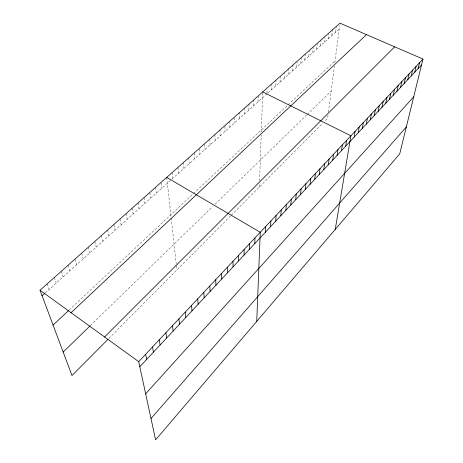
<?xml version="1.0" encoding="UTF-8"?>
<svg xmlns="http://www.w3.org/2000/svg" width="463" height="463" viewBox="0 0 463 463"><rect width="100%" height="100%" fill="white"/><g stroke="black" fill="none" stroke-linecap="round" stroke-linejoin="round"><path stroke-width="0.35" stroke-dasharray="2.31 1.74" d="M239.504 118.505L239.521 112.584M244.209 114.28L244.267 108.359M248.862 110.101L248.961 104.181M253.458 105.975L253.597 100.054M258.007 101.895L258.18 95.974M259.355 187.006L259.511 182.677M259.575 180.801L261.184 135.167M261.3 131.897L262.689 92.594M266.972 93.208L267.11 89.92M271.341 89.92L271.59 84.66M275.688 86.02L276 80.105M279.982 82.159L280.329 76.245M284.236 78.345L284.571 73.09M288.437 74.572L288.848 68.663M292.599 70.839L293.038 64.93M296.714 67.147L297.13 61.897M300.782 63.489L301.28 57.591M304.81 59.877L305.337 53.98M308.792 56.301L309.284 51.063M312.733 52.759L313.248 47.527M316.634 49.263L317.172 44.031M320.494 45.796L321.056 40.57M324.308 42.37L324.899 37.144M328.088 38.973L328.701 33.758M331.832 35.616L332.544 29.754M335.53 32.294L336.265 26.432M328.035 115.171L327.63 118.296L324.332 121.619M328.441 112.017L334.39 66.111M334.813 62.852L339.616 25.754M108.979 338.337L230.852 215.689M231.321 215.22L322.902 123.054M90.493 325.477L212.569 206.614M215.11 204.142L306.57 115.09M307.085 114.587L331.143 91.159M69.23 309.961L193.088 193.91M193.592 193.441L335.067 60.896M45.131 292.998L171.432 179.615M171.935 179.158L266.943 93.867M267.921 92.988L339.2 29.007M47.214 283.831L49.188 289.358M54.304 277.522L56.185 283.072M61.29 271.301L63.09 276.874M68.183 265.16L69.896 270.762M74.977 259.112L76.615 264.732M81.679 253.139L83.242 258.788M88.294 247.254L89.776 252.92M94.817 241.443L96.223 247.132M101.252 235.713L102.583 241.42M107.601 230.059L108.863 235.783M113.863 224.48L115.061 230.221M120.05 218.976L121.179 224.729M126.15 213.541L127.215 219.312M132.175 208.176L133.17 213.958M138.119 202.887L139.056 208.68M143.987 197.655L144.861 203.465M149.78 192.498L150.597 198.314M155.504 187.405L156.262 193.233M161.228 183.024L161.853 188.209M166.732 177.404L171.125 217.303M171.194 217.94L176.235 263.702M176.467 265.808L176.924 269.958M172.358 172.392L172.948 178.249M177.919 167.444L178.452 173.312M183.406 162.559L183.886 168.434M188.823 157.733L189.257 163.613M194.176 152.964L194.558 158.855M199.501 148.912L199.796 154.15M204.715 144.265L204.97 149.508M209.843 139.016L210.08 144.919M214.936 134.478L215.133 140.382M219.971 129.993L220.122 135.902M224.96 126.22L225.053 131.475M229.862 121.184L229.926 127.099M234.724 117.515L234.741 122.776"/><path stroke-width="0.69" d="M238.59 260.929L238.601 255.321M244.059 255.067L244.128 249.441M249.459 249.285L249.58 243.642M254.783 243.579L254.957 237.918M256.739 321.38L260.264 232.27L166.732 177.404M265.34 232.27L265.612 226.575M270.566 226.667L270.89 220.955M275.728 221.14L276.098 215.411M280.815 215.683L281.238 209.942M285.845 210.3L286.308 204.542M290.805 204.987L291.314 199.217M295.701 199.738L296.251 193.956M300.539 194.558L301.129 188.765M305.314 189.442L305.945 183.643M310.025 184.396L310.696 178.585M314.684 179.407L315.39 173.584M319.279 174.482L320.026 168.654M323.816 169.62L324.598 163.78M328.302 164.811L329.118 158.971M332.735 160.065L333.586 154.22M337.11 155.377L337.996 149.526M341.434 150.747L342.348 144.89M345.705 146.169L346.654 140.306M335.27 229.382L350.902 135.781L262.712 91.934M354.097 137.181L355.104 131.307M358.217 132.765L359.253 126.891M362.292 128.401L363.357 122.527M366.314 124.09L367.414 118.21M370.296 119.824L371.419 113.944M374.226 115.611L375.377 109.731M378.115 111.444L379.295 105.564M381.963 107.329L383.161 101.443M385.76 103.255L386.987 97.369M389.522 99.227L390.772 93.347M393.237 95.251L394.511 89.365M396.913 91.309L398.209 85.429M400.547 87.42L401.861 81.534M404.141 83.566L405.478 77.686M407.695 79.758L409.055 73.883M411.208 75.99L412.591 70.116M414.686 72.263L416.087 66.394M418.13 68.582L419.547 62.708M422.974 59.067L399.719 153.878L155.614 439.85L138.697 361.667L40.026 290.232L339.958 23.15L422.974 59.067L138.697 361.667M150.996 418.506L406.323 126.949M145.66 393.828L413.714 96.813M139.803 366.76L421.533 64.93M107.989 339.333L71.979 375.568L40.026 290.232M104.597 336.977L394.673 46.821M63.182 352.071L90.001 325.958M71.082 312.716L366.465 34.621M53.077 325.09L68.732 310.424M42.087 295.73L44.622 293.455M145.654 354.264L146.673 359.404M152.506 346.972L153.438 352.152M159.255 339.79L160.105 345.01M165.904 332.712L166.674 337.973M172.45 325.744L173.15 331.033M178.903 318.868L179.528 324.198M185.264 312.103L185.819 317.462M191.532 305.43L192.018 310.823M197.713 298.849L198.123 304.278M203.801 292.367L204.148 297.825M209.808 285.978L210.092 291.459M215.729 279.675L215.949 285.185M221.569 273.459L221.725 278.992M227.321 267.33L227.426 272.886M233.005 261.288L233.045 266.867"/></g></svg>
